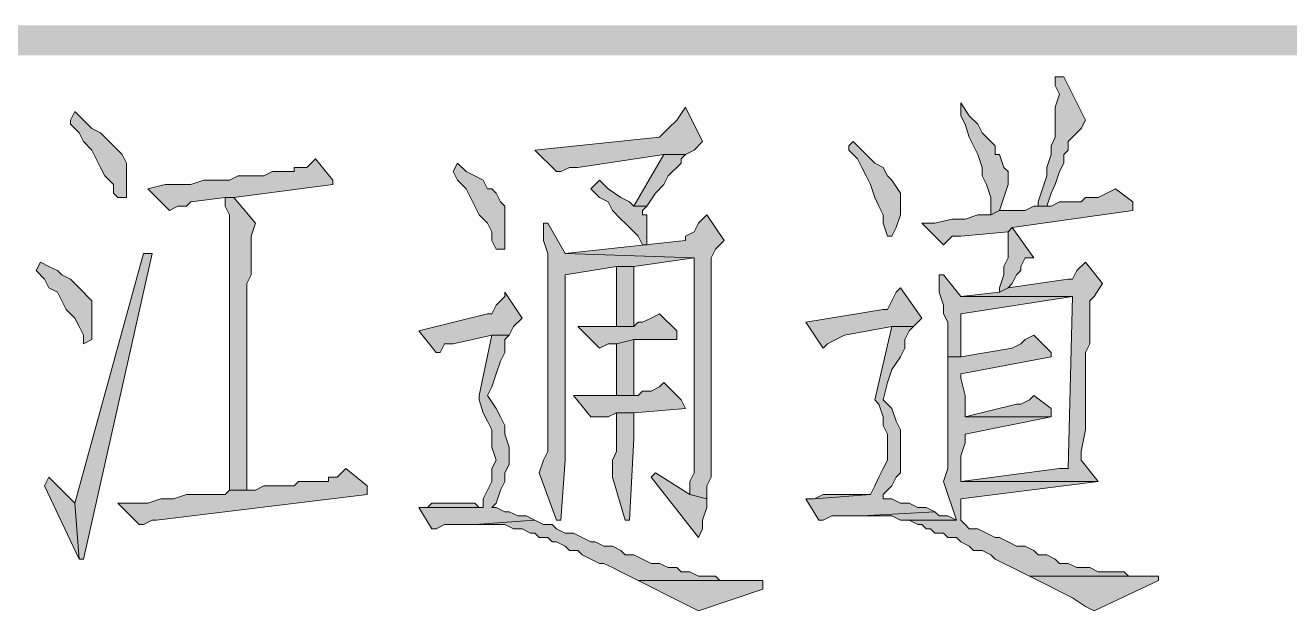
# Model space of a CAD drawing. Header units: millimetres. Extents: x 24 to 410, y 10 to 282.
# Drawn here: x 147.13 to 159.58, y 16.34 to 22.1 of the extents above; entities that cross this region are included whole.
import ezdxf

# ---------------------------------------------------------------- set-up
doc = ezdxf.new("R2010")
doc.units = ezdxf.units.MM

msp = doc.modelspace()

# ---------------------------------------------------------------- hatches: boundary and pattern name
h = msp.add_hatch(color=256)
h.dxf.hatch_style = 2
h.paths.add_polyline_path([(30.098965, 22.098), (30.098965, 21.801667), (410.082965, 22.098)])
h = msp.add_hatch(color=256)
h.dxf.hatch_style = 2
h.paths.add_polyline_path([(30.098965, 21.801667), (410.082965, 22.098), (410.082965, 21.801667)])
h = msp.add_hatch(color=256)
h.dxf.hatch_style = 2
h.paths.add_polyline_path([(157.353, 21.59), (157.268333, 21.59), (157.268333, 21.505333), (157.310667, 21.420667), (157.268333, 21.293667), (157.268333, 20.997333), (157.226, 20.912667), (157.226, 20.828), (157.183667, 20.701), (157.183667, 20.616333), (157.141333, 20.489333), (157.099, 20.362333), (157.099, 20.32), (157.183667, 20.32), (157.226, 20.447), (157.268333, 20.531667), (157.310667, 20.658667), (157.353, 20.743333), (157.353, 20.828), (157.395333, 20.870333), (157.395333, 20.955), (157.48, 21.039667), (157.522333, 21.082), (157.564667, 21.166667)])
h = msp.add_hatch(color=256)
h.dxf.hatch_style = 2
h.paths.add_polyline_path([(153.627667, 21.293667), (153.543, 21.166667), (153.458333, 21.082), (153.416, 21.039667), (153.373667, 20.997333), (152.146, 20.870333), (152.357667, 20.658667), (152.4, 20.658667), (152.484667, 20.701), (152.569333, 20.701), (153.416, 20.828), (153.627667, 20.828), (153.712333, 20.870333), (153.797, 20.955)])
h = msp.add_hatch(color=256)
h.dxf.hatch_style = 2
h.paths.add_polyline_path([(156.337, 21.336), (156.337, 21.209), (156.379333, 21.124333), (156.421667, 20.997333), (156.464, 20.912667), (156.506333, 20.828), (156.548667, 20.701), (156.548667, 20.616333), (156.591, 20.531667), (156.633333, 20.404667), (156.633333, 20.235333), (156.718, 20.277667), (156.760333, 20.404667), (156.802667, 20.531667), (156.802667, 20.658667), (156.760333, 20.701), (156.718, 20.828), (156.675667, 20.828), (156.675667, 20.912667), (156.633333, 20.955), (156.548667, 21.039667), (156.506333, 21.124333), (156.421667, 21.209)])
h = msp.add_hatch(color=256)
h.dxf.hatch_style = 2
h.paths.add_polyline_path([(147.616333, 21.251333), (147.574, 21.166667), (147.574, 21.124333), (147.658667, 21.039667), (147.701, 20.955), (147.785667, 20.870333), (147.828, 20.785667), (147.870333, 20.701), (147.912667, 20.616333), (147.997333, 20.531667), (147.997333, 20.447), (148.039667, 20.404667), (148.124333, 20.404667), (148.124333, 20.447), (148.124333, 20.743333), (148.082, 20.828), (147.997333, 20.912667), (147.955, 20.955), (147.912667, 20.997333), (147.870333, 21.039667), (147.785667, 21.082), (147.701, 21.166667)])
h = msp.add_hatch(color=256)
h.dxf.hatch_style = 2
h.paths.add_polyline_path([(155.278667, 20.955), (155.236333, 20.912667), (155.236333, 20.870333), (155.321, 20.785667), (155.363333, 20.701), (155.405667, 20.616333), (155.448, 20.531667), (155.490333, 20.404667), (155.532667, 20.32), (155.575, 20.235333), (155.575, 20.150667), (155.617333, 20.023667), (155.659667, 20.023667), (155.702, 20.108333), (155.744333, 20.235333), (155.744333, 20.447), (155.659667, 20.574), (155.617333, 20.616333), (155.575, 20.701), (155.490333, 20.743333), (155.405667, 20.828), (155.363333, 20.870333)])
h = msp.add_hatch(color=256)
h.dxf.hatch_style = 2
h.paths.add_polyline_path([(149.987, 20.785667), (149.902333, 20.701), (149.775333, 20.701), (149.775333, 20.658667), (149.563667, 20.658667), (149.479, 20.616333), (149.225, 20.616333), (149.140333, 20.574), (148.886333, 20.574), (148.759333, 20.531667), (148.505333, 20.531667), (148.336, 20.489333), (148.547667, 20.277667), (148.632333, 20.32), (148.717, 20.32), (148.759333, 20.362333), (149.098, 20.404667), (149.182667, 20.404667), (150.156333, 20.531667), (150.156333, 20.574)])
h = msp.add_hatch(color=256)
h.dxf.hatch_style = 2
h.paths.add_polyline_path([(153.627667, 20.828), (153.416, 20.828), (153.119667, 20.32), (153.246667, 20.32), (153.331333, 20.447), (153.416, 20.531667), (153.458333, 20.616333), (153.500667, 20.658667), (153.543, 20.701), (153.585333, 20.743333), (153.585333, 20.785667)])
h = msp.add_hatch(color=256)
h.dxf.hatch_style = 2
h.paths.add_polyline_path([(151.384, 20.743333), (151.341667, 20.658667), (151.384, 20.574), (151.468667, 20.489333), (151.511, 20.404667), (151.553333, 20.32), (151.595667, 20.235333), (151.680333, 20.150667), (151.722667, 20.066), (151.722667, 19.981333), (151.765, 19.896667), (151.849667, 19.896667), (151.849667, 20.023667), (151.849667, 20.32), (151.807333, 20.362333), (151.765, 20.447), (151.722667, 20.489333), (151.680333, 20.489333), (151.638, 20.574), (151.553333, 20.616333), (151.468667, 20.658667)])
h = msp.add_hatch(color=256)
h.dxf.hatch_style = 2
h.paths.add_polyline_path([(152.781, 20.574), (152.696333, 20.489333), (152.781, 20.404667), (152.865667, 20.362333), (152.908, 20.277667), (152.992667, 20.193), (153.035, 20.150667), (153.119667, 20.066), (153.162, 20.023667), (153.204333, 19.939), (153.246667, 19.939), (153.246667, 20.066), (153.246667, 20.235333), (153.204333, 20.235333), (153.204333, 20.277667), (153.246667, 20.32), (153.119667, 20.32), (153.077333, 20.362333), (152.992667, 20.404667), (152.865667, 20.489333)])
h = msp.add_hatch(color=256)
h.dxf.hatch_style = 2
h.paths.add_polyline_path([(157.861, 20.489333), (157.776333, 20.447), (157.691667, 20.404667), (157.564667, 20.404667), (157.522333, 20.362333), (157.310667, 20.362333), (157.226, 20.32), (157.056667, 20.32), (156.972, 20.277667), (156.718, 20.277667), (156.633333, 20.235333), (156.506333, 20.235333), (156.379333, 20.193), (156.252333, 20.193), (156.083, 20.150667), (155.956, 20.150667), (156.167667, 19.939), (156.21, 19.981333), (156.252333, 20.023667), (156.337, 20.023667), (156.802667, 20.066), (156.845, 20.108333), (158.030333, 20.277667), (158.030333, 20.362333)])
h = msp.add_hatch(color=256)
h.dxf.hatch_style = 2
h.paths.add_polyline_path([(149.182667, 20.404667), (149.098, 20.404667), (149.098, 20.32), (149.140333, 20.235333), (149.140333, 17.526), (149.309667, 17.526), (149.309667, 19.558), (149.352, 19.642667), (149.352, 19.769667), (149.352, 19.812), (149.352, 20.023667), (149.394333, 20.150667)])
h = msp.add_hatch(color=256)
h.dxf.hatch_style = 2
h.paths.add_polyline_path([(153.839333, 20.235333), (153.754667, 20.150667), (153.712333, 20.066), (153.627667, 20.023667), (153.627667, 19.981333), (152.442333, 19.854333), (153.712333, 19.812), (153.712333, 17.695333), (153.67, 17.610667), (153.67, 17.483667), (153.839333, 17.441333), (153.839333, 17.568333), (153.881667, 17.653), (153.881667, 19.304), (153.881667, 19.388667), (153.881667, 19.812), (153.924, 19.896667), (154.008667, 19.981333)])
h = msp.add_hatch(color=256)
h.dxf.hatch_style = 2
h.paths.add_polyline_path([(152.273, 20.150667), (152.230667, 20.150667), (152.230667, 19.981333), (152.273, 19.854333), (152.273, 17.907), (152.230667, 17.822333), (152.188333, 17.695333), (152.357667, 17.229667), (152.4, 17.229667), (152.442333, 17.822333), (152.442333, 19.642667), (152.950333, 19.727333), (153.119667, 19.727333), (153.712333, 19.812), (152.442333, 19.854333)])
h = msp.add_hatch(color=256)
h.dxf.hatch_style = 2
h.paths.add_polyline_path([(156.845, 20.108333), (156.802667, 20.066), (156.802667, 19.812), (156.760333, 19.727333), (156.760333, 19.642667), (156.718, 19.515667), (156.718, 19.473333), (156.802667, 19.515667), (156.845, 19.558), (156.887333, 19.642667), (156.929667, 19.685), (156.929667, 19.727333), (156.972, 19.812), (157.056667, 19.812)])
h = msp.add_hatch(color=256)
h.dxf.hatch_style = 2
h.paths.add_polyline_path([(148.293667, 19.854333), (147.616333, 17.399), (147.658667, 16.848667), (147.701, 16.848667), (148.378333, 19.854333)])
h = msp.add_hatch(color=256)
h.dxf.hatch_style = 2
h.paths.add_polyline_path([(147.277667, 19.769667), (147.235333, 19.685), (147.32, 19.600333), (147.362333, 19.515667), (147.447, 19.473333), (147.489333, 19.388667), (147.531667, 19.304), (147.616333, 19.219333), (147.658667, 19.134667), (147.701, 19.05), (147.701, 18.965333), (147.785667, 19.007667), (147.785667, 19.388667), (147.743333, 19.431), (147.701, 19.473333), (147.616333, 19.558), (147.574, 19.600333), (147.489333, 19.642667), (147.447, 19.685), (147.362333, 19.727333)])
h = msp.add_hatch(color=256)
h.dxf.hatch_style = 2
h.paths.add_polyline_path([(153.119667, 19.727333), (152.950333, 19.727333), (152.950333, 19.515667), (152.950333, 19.134667), (153.119667, 19.134667)])
h = msp.add_hatch(color=256)
h.dxf.hatch_style = 2
h.paths.add_polyline_path([(157.564667, 19.769667), (157.48, 19.685), (157.437667, 19.600333), (157.395333, 19.600333), (156.802667, 19.515667), (156.718, 19.473333), (156.337, 19.431), (157.437667, 19.431), (157.395333, 17.737667), (157.310667, 17.737667), (156.337, 17.610667), (157.691667, 17.610667), (157.522333, 17.822333), (157.522333, 17.907), (157.564667, 18.118667), (157.564667, 18.880667), (157.607, 18.965333), (157.607, 19.219333), (157.607, 19.261667), (157.607, 19.388667), (157.649333, 19.431), (157.734, 19.558)])
h = msp.add_hatch(color=256)
h.dxf.hatch_style = 2
h.paths.add_polyline_path([(156.167667, 19.642667), (156.125333, 19.642667), (156.125333, 19.600333), (156.125333, 19.473333), (156.167667, 19.346333), (156.167667, 19.261667), (156.21, 19.177), (156.21, 18.838333), (156.337, 18.838333), (156.337, 19.261667), (157.437667, 19.431), (156.337, 19.431)])
h = msp.add_hatch(color=256)
h.dxf.hatch_style = 2
h.paths.add_polyline_path([(151.849667, 19.473333), (151.849667, 19.431), (151.765, 19.346333), (151.722667, 19.261667), (151.680333, 19.261667), (151.003, 19.092333), (151.172333, 18.880667), (151.214667, 18.880667), (151.257, 18.965333), (151.341667, 18.965333), (151.722667, 19.05), (151.892, 19.05), (151.934333, 19.134667), (152.019, 19.219333)])
h = msp.add_hatch(color=256)
h.dxf.hatch_style = 2
h.paths.add_polyline_path([(155.744333, 19.515667), (155.702, 19.473333), (155.659667, 19.388667), (155.617333, 19.304), (155.575, 19.304), (154.813, 19.177), (154.982333, 18.923), (155.024667, 18.965333), (155.109333, 19.007667), (155.194, 19.05), (155.659667, 19.134667), (155.871333, 19.134667), (155.913667, 19.177), (155.956, 19.219333)])
h = msp.add_hatch(color=256)
h.dxf.hatch_style = 2
h.paths.add_polyline_path([(153.373667, 19.261667), (153.289, 19.219333), (153.204333, 19.177), (153.162, 19.177), (153.119667, 19.134667), (152.569333, 19.134667), (152.781, 18.923), (152.865667, 18.965333), (152.950333, 18.965333), (153.119667, 19.007667), (153.543, 19.007667), (153.543, 19.092333)])
h = msp.add_hatch(color=256)
h.dxf.hatch_style = 2
h.paths.add_polyline_path([(151.892, 19.05), (151.722667, 19.05), (151.595667, 18.457333), (151.595667, 18.415), (151.638, 18.288), (151.680333, 18.203333), (151.722667, 18.118667), (151.722667, 17.949333), (151.765, 17.822333), (151.722667, 17.737667), (151.722667, 17.610667), (151.680333, 17.526), (151.638, 17.441333), (151.638, 17.356667), (151.003, 17.356667), (151.13, 17.145), (151.172333, 17.145), (151.257, 17.187333), (151.553333, 17.187333), (152.146, 17.229667), (152.061333, 17.272), (151.976667, 17.272), (151.892, 17.314333), (151.849667, 17.314333), (151.765, 17.356667), (151.722667, 17.356667), (151.765, 17.399), (151.807333, 17.526), (151.849667, 17.610667), (151.849667, 17.695333), (151.892, 17.78), (151.892, 17.949333), (151.849667, 18.076333), (151.849667, 18.161), (151.807333, 18.245667), (151.765, 18.330333), (151.680333, 18.457333), (151.722667, 18.542), (151.765, 18.669), (151.807333, 18.796), (151.849667, 18.880667), (151.849667, 19.007667)])
h = msp.add_hatch(color=256)
h.dxf.hatch_style = 2
h.paths.add_polyline_path([(155.871333, 19.134667), (155.659667, 19.134667), (155.490333, 18.415), (155.532667, 18.372667), (155.575, 18.245667), (155.575, 18.161), (155.617333, 18.076333), (155.617333, 17.822333), (155.575, 17.737667), (155.532667, 17.653), (155.490333, 17.568333), (155.448, 17.483667), (154.897667, 17.441333), (154.813, 17.441333), (154.94, 17.229667), (154.982333, 17.229667), (155.067, 17.272), (155.363333, 17.272), (156.083, 17.314333), (155.998333, 17.356667), (155.956, 17.356667), (155.913667, 17.356667), (155.829, 17.399), (155.744333, 17.399), (155.659667, 17.441333), (155.575, 17.441333), (155.575, 17.483667), (155.659667, 17.568333), (155.702, 17.653), (155.744333, 17.695333), (155.744333, 18.118667), (155.702, 18.203333), (155.659667, 18.330333), (155.575, 18.415), (155.617333, 18.584333), (155.659667, 18.711333), (155.744333, 18.838333), (155.786667, 18.923), (155.786667, 19.007667), (155.829, 19.092333)])
h = msp.add_hatch(color=256)
h.dxf.hatch_style = 2
h.paths.add_polyline_path([(157.056667, 19.05), (156.972, 19.007667), (156.929667, 18.965333), (156.845, 18.923), (156.337, 18.838333), (156.21, 18.838333), (156.21, 18.669), (156.21, 17.737667), (156.167667, 17.610667), (156.294667, 17.229667), (155.829, 17.229667), (155.913667, 17.187333), (155.956, 17.187333), (155.998333, 17.145), (156.040667, 17.145), (156.083, 17.102667), (156.167667, 17.102667), (156.21, 17.060333), (156.294667, 17.060333), (156.337, 17.018), (156.421667, 16.975667), (156.464, 16.933333), (156.548667, 16.933333), (156.633333, 16.891), (156.675667, 16.848667), (156.760333, 16.806333), (156.845, 16.764), (156.929667, 16.721667), (157.014333, 16.679333), (158.157333, 16.679333), (158.072667, 16.679333), (157.988, 16.679333), (157.945667, 16.721667), (157.691667, 16.721667), (157.607, 16.764), (157.48, 16.764), (157.395333, 16.806333), (157.310667, 16.806333), (157.268333, 16.848667), (157.183667, 16.891), (157.099, 16.891), (157.056667, 16.933333), (156.972, 16.975667), (156.887333, 16.975667), (156.802667, 17.018), (156.718, 17.060333), (156.675667, 17.060333), (156.591, 17.102667), (156.506333, 17.145), (156.421667, 17.145), (156.379333, 17.187333), (156.337, 17.229667), (156.337, 17.441333), (157.691667, 17.610667), (156.337, 17.610667), (156.337, 17.695333), (156.337, 17.864667), (156.379333, 17.991667), (156.379333, 18.076333), (157.226, 18.245667), (156.379333, 18.245667), (156.379333, 18.330333), (156.379333, 18.457333), (156.337, 18.626667), (156.337, 18.669), (157.226, 18.838333), (157.226, 18.880667)])
h = msp.add_hatch(color=256)
h.dxf.hatch_style = 2
h.paths.add_polyline_path([(153.119667, 19.007667), (152.950333, 18.965333), (152.950333, 18.457333), (153.119667, 18.457333)])
h = msp.add_hatch(color=256)
h.dxf.hatch_style = 2
h.paths.add_polyline_path([(153.416, 18.584333), (153.373667, 18.542), (153.289, 18.499667), (153.204333, 18.499667), (153.162, 18.457333), (152.527, 18.457333), (152.696333, 18.245667), (152.865667, 18.245667), (152.950333, 18.288), (153.119667, 18.288), (153.627667, 18.330333), (153.585333, 18.415)])
h = msp.add_hatch(color=256)
h.dxf.hatch_style = 2
h.paths.add_polyline_path([(157.056667, 18.457333), (157.014333, 18.415), (156.929667, 18.372667), (156.887333, 18.372667), (156.379333, 18.245667), (157.226, 18.245667), (157.226, 18.330333)])
h = msp.add_hatch(color=256)
h.dxf.hatch_style = 2
h.paths.add_polyline_path([(153.119667, 18.288), (152.950333, 18.288), (152.950333, 18.203333), (152.950333, 17.907), (152.908, 17.822333), (152.908, 17.653), (153.035, 17.229667), (153.077333, 17.229667), (153.119667, 18.034)])
h = msp.add_hatch(color=256)
h.dxf.hatch_style = 2
h.paths.add_polyline_path([(150.283333, 17.737667), (150.198667, 17.653), (150.114, 17.653), (150.114, 17.610667), (149.817667, 17.610667), (149.775333, 17.568333), (149.479, 17.568333), (149.394333, 17.526), (149.140333, 17.526), (149.098, 17.483667), (148.717, 17.483667), (148.59, 17.441333), (148.463, 17.441333), (148.336, 17.399), (148.039667, 17.399), (148.251333, 17.187333), (148.293667, 17.187333), (148.378333, 17.229667), (148.420667, 17.229667), (150.495, 17.483667), (150.495, 17.568333)])
h = msp.add_hatch(color=256)
h.dxf.hatch_style = 2
h.paths.add_polyline_path([(153.331333, 17.695333), (153.289, 17.653), (153.754667, 17.060333), (153.797, 17.145), (153.797, 17.229667), (153.839333, 17.356667), (153.839333, 17.441333), (153.67, 17.483667)])
h = msp.add_hatch(color=256)
h.dxf.hatch_style = 2
h.paths.add_polyline_path([(147.362333, 17.653), (147.32, 17.568333), (147.658667, 16.848667), (147.616333, 17.399)])
h = msp.add_hatch(color=256)
h.dxf.hatch_style = 2
h.paths.add_polyline_path([(155.236333, 17.483667), (154.982333, 17.483667), (154.897667, 17.441333), (155.448, 17.483667)])
h = msp.add_hatch(color=256)
h.dxf.hatch_style = 2
h.paths.add_polyline_path([(151.299333, 17.399), (151.13, 17.399), (151.087667, 17.356667), (151.003, 17.356667), (151.638, 17.356667), (151.595667, 17.356667), (151.553333, 17.399)])
h = msp.add_hatch(color=256)
h.dxf.hatch_style = 2
h.paths.add_polyline_path([(156.083, 17.314333), (155.363333, 17.272), (155.659667, 17.272), (155.744333, 17.229667), (156.294667, 17.229667), (156.21, 17.272), (156.125333, 17.272)])
h = msp.add_hatch(color=256)
h.dxf.hatch_style = 2
h.paths.add_polyline_path([(152.146, 17.229667), (151.553333, 17.187333), (151.849667, 17.187333), (151.934333, 17.145), (152.019, 17.145), (152.103667, 17.102667), (152.146, 17.102667), (152.188333, 17.060333), (152.273, 17.060333), (152.315333, 17.018), (152.357667, 17.018), (152.442333, 16.975667), (152.484667, 16.933333), (152.569333, 16.933333), (152.611667, 16.891), (152.696333, 16.848667), (152.781, 16.806333), (152.823333, 16.806333), (152.908, 16.764), (152.992667, 16.721667), (153.077333, 16.679333), (153.162, 16.637), (154.220333, 16.637), (154.135667, 16.637), (153.966333, 16.637), (153.924, 16.679333), (153.754667, 16.679333), (153.67, 16.721667), (153.585333, 16.721667), (153.543, 16.764), (153.458333, 16.764), (153.373667, 16.806333), (153.289, 16.806333), (153.204333, 16.848667), (153.119667, 16.891), (153.035, 16.891), (152.992667, 16.933333), (152.908, 16.975667), (152.823333, 16.975667), (152.738667, 17.018), (152.696333, 17.018), (152.611667, 17.060333), (152.527, 17.102667), (152.442333, 17.102667), (152.357667, 17.145), (152.315333, 17.187333), (152.230667, 17.187333)])
h = msp.add_hatch(color=256)
h.dxf.hatch_style = 2
h.paths.add_polyline_path([(158.284333, 16.679333), (157.014333, 16.679333), (157.099, 16.637), (157.183667, 16.594667), (157.268333, 16.552333), (157.353, 16.51), (157.437667, 16.467667), (157.564667, 16.383), (157.649333, 16.340667), (158.284333, 16.637)])
h = msp.add_hatch(color=256)
h.dxf.hatch_style = 2
h.paths.add_polyline_path([(154.389667, 16.637), (153.162, 16.637), (153.246667, 16.594667), (153.331333, 16.552333), (153.416, 16.51), (153.500667, 16.467667), (153.585333, 16.425333), (153.67, 16.383), (153.754667, 16.340667), (154.389667, 16.552333)])

# ---------------------------------------------------------------- linework, layer by layer
at = {"lineweight": 0}
for points in [[(157.353, 21.59), (157.268333, 21.59), (157.268333, 21.505333), (157.310667, 21.420667), (157.268333, 21.293667), (157.268333, 20.997333), (157.226, 20.912667), (157.226, 20.828), (157.183667, 20.701), (157.183667, 20.616333), (157.141333, 20.489333), (157.099, 20.362333), (157.099, 20.32), (157.183667, 20.32), (157.226, 20.447), (157.268333, 20.531667), (157.310667, 20.658667), (157.353, 20.743333), (157.353, 20.828), (157.395333, 20.870333), (157.395333, 20.955), (157.48, 21.039667), (157.522333, 21.082), (157.564667, 21.166667)], [(153.627667, 21.293667), (153.543, 21.166667), (153.458333, 21.082), (153.416, 21.039667), (153.373667, 20.997333), (152.146, 20.870333), (152.357667, 20.658667), (152.4, 20.658667), (152.484667, 20.701), (152.569333, 20.701), (153.416, 20.828), (153.627667, 20.828), (153.712333, 20.870333), (153.797, 20.955)], [(156.337, 21.336), (156.337, 21.209), (156.379333, 21.124333), (156.421667, 20.997333), (156.464, 20.912667), (156.506333, 20.828), (156.548667, 20.701), (156.548667, 20.616333), (156.591, 20.531667), (156.633333, 20.404667), (156.633333, 20.235333), (156.718, 20.277667), (156.760333, 20.404667), (156.802667, 20.531667), (156.802667, 20.658667), (156.760333, 20.701), (156.718, 20.828), (156.675667, 20.828), (156.675667, 20.912667), (156.633333, 20.955), (156.548667, 21.039667), (156.506333, 21.124333), (156.421667, 21.209)], [(147.616333, 21.251333), (147.574, 21.166667), (147.574, 21.124333), (147.658667, 21.039667), (147.701, 20.955), (147.785667, 20.870333), (147.828, 20.785667), (147.870333, 20.701), (147.912667, 20.616333), (147.997333, 20.531667), (147.997333, 20.447), (148.039667, 20.404667), (148.124333, 20.404667), (148.124333, 20.447), (148.124333, 20.743333), (148.082, 20.828), (147.997333, 20.912667), (147.955, 20.955), (147.912667, 20.997333), (147.870333, 21.039667), (147.785667, 21.082), (147.701, 21.166667)], [(155.278667, 20.955), (155.236333, 20.912667), (155.236333, 20.870333), (155.321, 20.785667), (155.363333, 20.701), (155.405667, 20.616333), (155.448, 20.531667), (155.490333, 20.404667), (155.532667, 20.32), (155.575, 20.235333), (155.575, 20.150667), (155.617333, 20.023667), (155.659667, 20.023667), (155.702, 20.108333), (155.744333, 20.235333), (155.744333, 20.447), (155.659667, 20.574), (155.617333, 20.616333), (155.575, 20.701), (155.490333, 20.743333), (155.405667, 20.828), (155.363333, 20.870333)], [(149.987, 20.785667), (149.902333, 20.701), (149.775333, 20.701), (149.775333, 20.658667), (149.563667, 20.658667), (149.479, 20.616333), (149.225, 20.616333), (149.140333, 20.574), (148.886333, 20.574), (148.759333, 20.531667), (148.505333, 20.531667), (148.336, 20.489333), (148.547667, 20.277667), (148.632333, 20.32), (148.717, 20.32), (148.759333, 20.362333), (149.098, 20.404667), (149.182667, 20.404667), (150.156333, 20.531667), (150.156333, 20.574)], [(153.627667, 20.828), (153.416, 20.828), (153.119667, 20.32), (153.246667, 20.32), (153.331333, 20.447), (153.416, 20.531667), (153.458333, 20.616333), (153.500667, 20.658667), (153.543, 20.701), (153.585333, 20.743333), (153.585333, 20.785667)], [(151.384, 20.743333), (151.341667, 20.658667), (151.384, 20.574), (151.468667, 20.489333), (151.511, 20.404667), (151.553333, 20.32), (151.595667, 20.235333), (151.680333, 20.150667), (151.722667, 20.066), (151.722667, 19.981333), (151.765, 19.896667), (151.849667, 19.896667), (151.849667, 20.023667), (151.849667, 20.32), (151.807333, 20.362333), (151.765, 20.447), (151.722667, 20.489333), (151.680333, 20.489333), (151.638, 20.574), (151.553333, 20.616333), (151.468667, 20.658667)], [(152.781, 20.574), (152.696333, 20.489333), (152.781, 20.404667), (152.865667, 20.362333), (152.908, 20.277667), (152.992667, 20.193), (153.035, 20.150667), (153.119667, 20.066), (153.162, 20.023667), (153.204333, 19.939), (153.246667, 19.939), (153.246667, 20.066), (153.246667, 20.235333), (153.204333, 20.235333), (153.204333, 20.277667), (153.246667, 20.32), (153.119667, 20.32), (153.077333, 20.362333), (152.992667, 20.404667), (152.865667, 20.489333)], [(157.861, 20.489333), (157.776333, 20.447), (157.691667, 20.404667), (157.564667, 20.404667), (157.522333, 20.362333), (157.310667, 20.362333), (157.226, 20.32), (157.056667, 20.32), (156.972, 20.277667), (156.718, 20.277667), (156.633333, 20.235333), (156.506333, 20.235333), (156.379333, 20.193), (156.252333, 20.193), (156.083, 20.150667), (155.956, 20.150667), (156.167667, 19.939), (156.21, 19.981333), (156.252333, 20.023667), (156.337, 20.023667), (156.802667, 20.066), (156.845, 20.108333), (158.030333, 20.277667), (158.030333, 20.362333)], [(149.182667, 20.404667), (149.098, 20.404667), (149.098, 20.32), (149.140333, 20.235333), (149.140333, 17.526), (149.309667, 17.526), (149.309667, 19.558), (149.352, 19.642667), (149.352, 19.769667), (149.352, 19.812), (149.352, 20.023667), (149.394333, 20.150667)], [(153.839333, 20.235333), (153.754667, 20.150667), (153.712333, 20.066), (153.627667, 20.023667), (153.627667, 19.981333), (152.442333, 19.854333), (153.712333, 19.812), (153.712333, 17.695333), (153.67, 17.610667), (153.67, 17.483667), (153.839333, 17.441333), (153.839333, 17.568333), (153.881667, 17.653), (153.881667, 19.304), (153.881667, 19.388667), (153.881667, 19.812), (153.924, 19.896667), (154.008667, 19.981333)], [(152.273, 20.150667), (152.230667, 20.150667), (152.230667, 19.981333), (152.273, 19.854333), (152.273, 17.907), (152.230667, 17.822333), (152.188333, 17.695333), (152.357667, 17.229667), (152.4, 17.229667), (152.442333, 17.822333), (152.442333, 19.642667), (152.950333, 19.727333), (153.119667, 19.727333), (153.712333, 19.812), (152.442333, 19.854333)], [(156.845, 20.108333), (156.802667, 20.066), (156.802667, 19.812), (156.760333, 19.727333), (156.760333, 19.642667), (156.718, 19.515667), (156.718, 19.473333), (156.802667, 19.515667), (156.845, 19.558), (156.887333, 19.642667), (156.929667, 19.685), (156.929667, 19.727333), (156.972, 19.812), (157.056667, 19.812)], [(148.293667, 19.854333), (147.616333, 17.399), (147.658667, 16.848667), (147.701, 16.848667), (148.378333, 19.854333)], [(147.277667, 19.769667), (147.235333, 19.685), (147.32, 19.600333), (147.362333, 19.515667), (147.447, 19.473333), (147.489333, 19.388667), (147.531667, 19.304), (147.616333, 19.219333), (147.658667, 19.134667), (147.701, 19.05), (147.701, 18.965333), (147.785667, 19.007667), (147.785667, 19.388667), (147.743333, 19.431), (147.701, 19.473333), (147.616333, 19.558), (147.574, 19.600333), (147.489333, 19.642667), (147.447, 19.685), (147.362333, 19.727333)], [(153.119667, 19.727333), (152.950333, 19.727333), (152.950333, 19.515667), (152.950333, 19.134667), (153.119667, 19.134667)], [(157.564667, 19.769667), (157.48, 19.685), (157.437667, 19.600333), (157.395333, 19.600333), (156.802667, 19.515667), (156.718, 19.473333), (156.337, 19.431), (157.437667, 19.431), (157.395333, 17.737667), (157.310667, 17.737667), (156.337, 17.610667), (157.691667, 17.610667), (157.522333, 17.822333), (157.522333, 17.907), (157.564667, 18.118667), (157.564667, 18.880667), (157.607, 18.965333), (157.607, 19.219333), (157.607, 19.261667), (157.607, 19.388667), (157.649333, 19.431), (157.734, 19.558)], [(156.167667, 19.642667), (156.125333, 19.642667), (156.125333, 19.600333), (156.125333, 19.473333), (156.167667, 19.346333), (156.167667, 19.261667), (156.21, 19.177), (156.21, 18.838333), (156.337, 18.838333), (156.337, 19.261667), (157.437667, 19.431), (156.337, 19.431)], [(151.849667, 19.473333), (151.849667, 19.431), (151.765, 19.346333), (151.722667, 19.261667), (151.680333, 19.261667), (151.003, 19.092333), (151.172333, 18.880667), (151.214667, 18.880667), (151.257, 18.965333), (151.341667, 18.965333), (151.722667, 19.05), (151.892, 19.05), (151.934333, 19.134667), (152.019, 19.219333)], [(155.744333, 19.515667), (155.702, 19.473333), (155.659667, 19.388667), (155.617333, 19.304), (155.575, 19.304), (154.813, 19.177), (154.982333, 18.923), (155.024667, 18.965333), (155.109333, 19.007667), (155.194, 19.05), (155.659667, 19.134667), (155.871333, 19.134667), (155.913667, 19.177), (155.956, 19.219333)], [(153.373667, 19.261667), (153.289, 19.219333), (153.204333, 19.177), (153.162, 19.177), (153.119667, 19.134667), (152.569333, 19.134667), (152.781, 18.923), (152.865667, 18.965333), (152.950333, 18.965333), (153.119667, 19.007667), (153.543, 19.007667), (153.543, 19.092333)], [(151.892, 19.05), (151.722667, 19.05), (151.595667, 18.457333), (151.595667, 18.415), (151.638, 18.288), (151.680333, 18.203333), (151.722667, 18.118667), (151.722667, 17.949333), (151.765, 17.822333), (151.722667, 17.737667), (151.722667, 17.610667), (151.680333, 17.526), (151.638, 17.441333), (151.638, 17.356667), (151.003, 17.356667), (151.13, 17.145), (151.172333, 17.145), (151.257, 17.187333), (151.553333, 17.187333), (152.146, 17.229667), (152.061333, 17.272), (151.976667, 17.272), (151.892, 17.314333), (151.849667, 17.314333), (151.765, 17.356667), (151.722667, 17.356667), (151.765, 17.399), (151.807333, 17.526), (151.849667, 17.610667), (151.849667, 17.695333), (151.892, 17.78), (151.892, 17.949333), (151.849667, 18.076333), (151.849667, 18.161), (151.807333, 18.245667), (151.765, 18.330333), (151.680333, 18.457333), (151.722667, 18.542), (151.765, 18.669), (151.807333, 18.796), (151.849667, 18.880667), (151.849667, 19.007667)], [(155.871333, 19.134667), (155.659667, 19.134667), (155.490333, 18.415), (155.532667, 18.372667), (155.575, 18.245667), (155.575, 18.161), (155.617333, 18.076333), (155.617333, 17.822333), (155.575, 17.737667), (155.532667, 17.653), (155.490333, 17.568333), (155.448, 17.483667), (154.897667, 17.441333), (154.813, 17.441333), (154.94, 17.229667), (154.982333, 17.229667), (155.067, 17.272), (155.363333, 17.272), (156.083, 17.314333), (155.998333, 17.356667), (155.956, 17.356667), (155.913667, 17.356667), (155.829, 17.399), (155.744333, 17.399), (155.659667, 17.441333), (155.575, 17.441333), (155.575, 17.483667), (155.659667, 17.568333), (155.702, 17.653), (155.744333, 17.695333), (155.744333, 18.118667), (155.702, 18.203333), (155.659667, 18.330333), (155.575, 18.415), (155.617333, 18.584333), (155.659667, 18.711333), (155.744333, 18.838333), (155.786667, 18.923), (155.786667, 19.007667), (155.829, 19.092333)], [(157.056667, 19.05), (156.972, 19.007667), (156.929667, 18.965333), (156.845, 18.923), (156.337, 18.838333), (156.21, 18.838333), (156.21, 18.669), (156.21, 17.737667), (156.167667, 17.610667), (156.294667, 17.229667), (155.829, 17.229667), (155.913667, 17.187333), (155.956, 17.187333), (155.998333, 17.145), (156.040667, 17.145), (156.083, 17.102667), (156.167667, 17.102667), (156.21, 17.060333), (156.294667, 17.060333), (156.337, 17.018), (156.421667, 16.975667), (156.464, 16.933333), (156.548667, 16.933333), (156.633333, 16.891), (156.675667, 16.848667), (156.760333, 16.806333), (156.845, 16.764), (156.929667, 16.721667), (157.014333, 16.679333), (158.157333, 16.679333), (158.072667, 16.679333), (157.988, 16.679333), (157.945667, 16.721667), (157.691667, 16.721667), (157.607, 16.764), (157.48, 16.764), (157.395333, 16.806333), (157.310667, 16.806333), (157.268333, 16.848667), (157.183667, 16.891), (157.099, 16.891), (157.056667, 16.933333), (156.972, 16.975667), (156.887333, 16.975667), (156.802667, 17.018), (156.718, 17.060333), (156.675667, 17.060333), (156.591, 17.102667), (156.506333, 17.145), (156.421667, 17.145), (156.379333, 17.187333), (156.337, 17.229667), (156.337, 17.441333), (157.691667, 17.610667), (156.337, 17.610667), (156.337, 17.695333), (156.337, 17.864667), (156.379333, 17.991667), (156.379333, 18.076333), (157.226, 18.245667), (156.379333, 18.245667), (156.379333, 18.330333), (156.379333, 18.457333), (156.337, 18.626667), (156.337, 18.669), (157.226, 18.838333), (157.226, 18.880667)], [(153.119667, 19.007667), (152.950333, 18.965333), (152.950333, 18.457333), (153.119667, 18.457333)], [(153.416, 18.584333), (153.373667, 18.542), (153.289, 18.499667), (153.204333, 18.499667), (153.162, 18.457333), (152.527, 18.457333), (152.696333, 18.245667), (152.865667, 18.245667), (152.950333, 18.288), (153.119667, 18.288), (153.627667, 18.330333), (153.585333, 18.415)], [(157.056667, 18.457333), (157.014333, 18.415), (156.929667, 18.372667), (156.887333, 18.372667), (156.379333, 18.245667), (157.226, 18.245667), (157.226, 18.330333)], [(153.119667, 18.288), (152.950333, 18.288), (152.950333, 18.203333), (152.950333, 17.907), (152.908, 17.822333), (152.908, 17.653), (153.035, 17.229667), (153.077333, 17.229667), (153.119667, 18.034)], [(150.283333, 17.737667), (150.198667, 17.653), (150.114, 17.653), (150.114, 17.610667), (149.817667, 17.610667), (149.775333, 17.568333), (149.479, 17.568333), (149.394333, 17.526), (149.140333, 17.526), (149.098, 17.483667), (148.717, 17.483667), (148.59, 17.441333), (148.463, 17.441333), (148.336, 17.399), (148.039667, 17.399), (148.251333, 17.187333), (148.293667, 17.187333), (148.378333, 17.229667), (148.420667, 17.229667), (150.495, 17.483667), (150.495, 17.568333)], [(153.331333, 17.695333), (153.289, 17.653), (153.754667, 17.060333), (153.797, 17.145), (153.797, 17.229667), (153.839333, 17.356667), (153.839333, 17.441333), (153.67, 17.483667)], [(147.362333, 17.653), (147.32, 17.568333), (147.658667, 16.848667), (147.616333, 17.399)], [(155.236333, 17.483667), (154.982333, 17.483667), (154.897667, 17.441333), (155.448, 17.483667)], [(151.299333, 17.399), (151.13, 17.399), (151.087667, 17.356667), (151.003, 17.356667), (151.638, 17.356667), (151.595667, 17.356667), (151.553333, 17.399)], [(156.083, 17.314333), (155.363333, 17.272), (155.659667, 17.272), (155.744333, 17.229667), (156.294667, 17.229667), (156.21, 17.272), (156.125333, 17.272)], [(152.146, 17.229667), (151.553333, 17.187333), (151.849667, 17.187333), (151.934333, 17.145), (152.019, 17.145), (152.103667, 17.102667), (152.146, 17.102667), (152.188333, 17.060333), (152.273, 17.060333), (152.315333, 17.018), (152.357667, 17.018), (152.442333, 16.975667), (152.484667, 16.933333), (152.569333, 16.933333), (152.611667, 16.891), (152.696333, 16.848667), (152.781, 16.806333), (152.823333, 16.806333), (152.908, 16.764), (152.992667, 16.721667), (153.077333, 16.679333), (153.162, 16.637), (154.220333, 16.637), (154.135667, 16.637), (153.966333, 16.637), (153.924, 16.679333), (153.754667, 16.679333), (153.67, 16.721667), (153.585333, 16.721667), (153.543, 16.764), (153.458333, 16.764), (153.373667, 16.806333), (153.289, 16.806333), (153.204333, 16.848667), (153.119667, 16.891), (153.035, 16.891), (152.992667, 16.933333), (152.908, 16.975667), (152.823333, 16.975667), (152.738667, 17.018), (152.696333, 17.018), (152.611667, 17.060333), (152.527, 17.102667), (152.442333, 17.102667), (152.357667, 17.145), (152.315333, 17.187333), (152.230667, 17.187333)], [(158.284333, 16.679333), (157.014333, 16.679333), (157.099, 16.637), (157.183667, 16.594667), (157.268333, 16.552333), (157.353, 16.51), (157.437667, 16.467667), (157.564667, 16.383), (157.649333, 16.340667), (158.284333, 16.637)], [(154.389667, 16.637), (153.162, 16.637), (153.246667, 16.594667), (153.331333, 16.552333), (153.416, 16.51), (153.500667, 16.467667), (153.585333, 16.425333), (153.67, 16.383), (153.754667, 16.340667), (154.389667, 16.552333)]]:
    msp.add_lwpolyline(points, close=True, dxfattribs=at)

doc.saveas('drawing.dxf')
